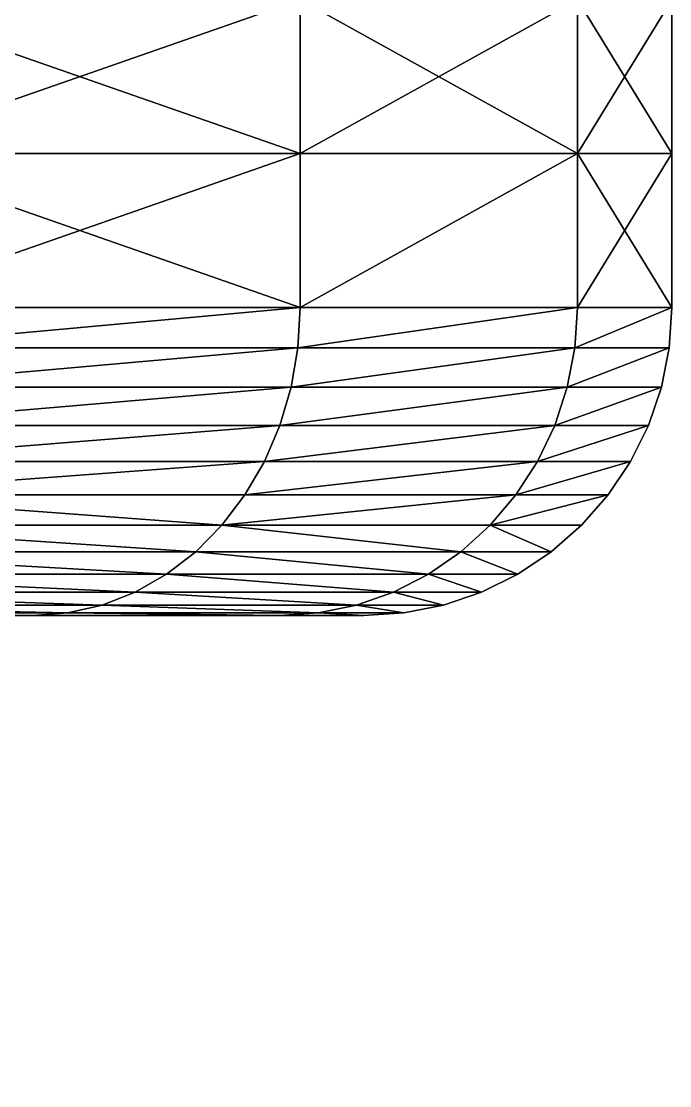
# Model space of a CAD drawing. Header units: millimetres. Extents: x 792 to 981, y 271 to 417.
# Drawn here: x 885.776 to 887.878, y 315.908 to 319.363 of the extents above; entities that cross this region are included whole.
import ezdxf

# ---------------------------------------------------------------- set-up
doc = ezdxf.new("R2010")
doc.units = ezdxf.units.MM

# ---------------------------------------------------------------- blocks, each defined once
blk = doc.blocks.new('Component')
mesh = blk.add_polyface()
corners = [(0, 20, 26.5), (41, 20, 6), (0, 20, 6), (41, 20, 26.5)]
mesh.append_faces([[corners[k] for k in face] for face in [(0, 1, 2), (1, 0, 3)]], dxfattribs={"vtx0": -1})
mesh = blk.add_polyface()
corners = [(41, 0, 26.5), (0, 0, 6), (41, 0, 6), (0, 0, 26.5)]
mesh.append_faces([[corners[k] for k in face] for face in [(0, 1, 2), (1, 0, 3)]], dxfattribs={"vtx0": -1})

msp = doc.modelspace()

# ---------------------------------------------------------------- linework, layer by layer
at = {"extrusion": (-3.06162e-16, -1, -1.83697e-16)}
for p, q in [((886.6799, 319.434, 52), (886.6799, 318.934, 52)), ((886.6799, 319.434, 61), (886.6799, 318.934, 61)), ((887.579, 319.434, 54.1706), (887.579, 318.934, 54.1706)), ((887.579, 319.434, 58.8294), (887.579, 318.934, 58.8294)), ((885.2496, 318.934, 62.864), (886.6799, 318.934, 61)), ((886.6799, 318.934, 52), (885.2496, 318.934, 50.136)), ((886.6799, 318.934, 61), (886.6799, 318.434, 61)), ((886.6799, 318.934, 61), (887.579, 318.934, 58.8294)), ((886.6799, 318.934, 52), (886.6799, 318.434, 52)), ((887.579, 318.934, 54.1706), (886.6799, 318.934, 52)), ((887.579, 318.934, 54.1706), (887.579, 318.434, 54.1706)), ((887.8857, 318.934, 56.5), (887.579, 318.934, 54.1706)), ((887.579, 318.934, 58.8294), (887.579, 318.434, 58.8294)), ((887.579, 318.934, 58.8294), (887.8857, 318.934, 56.5)), ((885.2496, 318.434, 50.136), (886.6799, 318.434, 52)), ((886.6799, 318.434, 61), (885.2496, 318.434, 62.864)), ((886.6725, 318.3035, 52.0043), (886.6799, 318.434, 52)), ((886.6725, 318.3035, 60.9957), (886.6799, 318.434, 61)), ((887.579, 318.434, 58.8294), (886.6799, 318.434, 61)), ((886.6799, 318.434, 52), (887.579, 318.434, 54.1706)), ((887.5707, 318.3035, 54.1728), (887.579, 318.434, 54.1706)), ((887.5707, 318.3035, 58.8272), (887.579, 318.434, 58.8294)), ((887.8857, 318.434, 56.5), (887.579, 318.434, 58.8294)), ((887.579, 318.434, 54.1706), (887.8857, 318.434, 56.5)), ((887.8771, 318.3035, 56.5), (887.8857, 318.434, 56.5)), ((885.2436, 318.3035, 50.1421), (886.6725, 318.3035, 52.0043)), ((886.6725, 318.3035, 60.9957), (885.2436, 318.3035, 62.8579)), ((886.6504, 318.1752, 52.017), (886.6725, 318.3035, 52.0043)), ((886.6504, 318.1752, 60.983), (886.6725, 318.3035, 60.9957)), ((886.6725, 318.3035, 52.0043), (887.5707, 318.3035, 54.1728)), ((887.5707, 318.3035, 58.8272), (886.6725, 318.3035, 60.9957)), ((887.5461, 318.1752, 54.1794), (887.5707, 318.3035, 54.1728)), ((887.5461, 318.1752, 58.8206), (887.5707, 318.3035, 58.8272)), ((887.5707, 318.3035, 54.1728), (887.8771, 318.3035, 56.5)), ((887.8771, 318.3035, 56.5), (887.5707, 318.3035, 58.8272)), ((887.8516, 318.1752, 56.5), (887.8771, 318.3035, 56.5)), ((885.2255, 318.1752, 50.1601), (886.6504, 318.1752, 52.017)), ((886.6504, 318.1752, 60.983), (885.2255, 318.1752, 62.8399)), ((886.614, 318.0514, 60.9619), (886.6504, 318.1752, 60.983)), ((886.614, 318.0514, 52.0381), (886.6504, 318.1752, 52.017)), ((886.6504, 318.1752, 52.017), (887.5461, 318.1752, 54.1794)), ((887.5461, 318.1752, 58.8206), (886.6504, 318.1752, 60.983)), ((887.5055, 318.0514, 58.8097), (887.5461, 318.1752, 58.8206)), ((887.5055, 318.0514, 54.1903), (887.5461, 318.1752, 54.1794)), ((887.5461, 318.1752, 54.1794), (887.8516, 318.1752, 56.5)), ((887.8516, 318.1752, 56.5), (887.5461, 318.1752, 58.8206)), ((887.8095, 318.0514, 56.5), (887.8516, 318.1752, 56.5)), ((885.1958, 318.0514, 50.1899), (886.614, 318.0514, 52.0381)), ((886.614, 318.0514, 60.9619), (885.1958, 318.0514, 62.8101)), ((886.5639, 317.934, 52.067), (886.614, 318.0514, 52.0381)), ((886.5639, 317.934, 60.933), (886.614, 318.0514, 60.9619)), ((887.5055, 318.0514, 58.8097), (886.614, 318.0514, 60.9619)), ((886.614, 318.0514, 52.0381), (887.5055, 318.0514, 54.1903)), ((887.4496, 317.934, 58.7947), (887.5055, 318.0514, 58.8097)), ((887.4496, 317.934, 54.2053), (887.5055, 318.0514, 54.1903)), ((887.8095, 318.0514, 56.5), (887.5055, 318.0514, 58.8097)), ((887.5055, 318.0514, 54.1903), (887.8095, 318.0514, 56.5)), ((887.7517, 317.934, 56.5), (887.8095, 318.0514, 56.5)), ((885.1549, 317.934, 50.2308), (886.5639, 317.934, 52.067)), ((886.5639, 317.934, 60.933), (885.1549, 317.934, 62.7692)), ((886.5009, 317.8253, 60.8967), (886.5639, 317.934, 60.933)), ((886.5009, 317.8253, 52.1033), (886.5639, 317.934, 52.067)), ((887.4496, 317.934, 58.7947), (886.5639, 317.934, 60.933)), ((886.5639, 317.934, 52.067), (887.4496, 317.934, 54.2053)), ((887.3794, 317.8253, 58.7759), (887.4496, 317.934, 58.7947)), ((887.3794, 317.8253, 54.2241), (887.4496, 317.934, 54.2053)), ((887.7517, 317.934, 56.5), (887.4496, 317.934, 58.7947)), ((887.4496, 317.934, 54.2053), (887.7517, 317.934, 56.5)), ((887.679, 317.8253, 56.5), (887.7517, 317.934, 56.5)), ((886.5009, 317.8253, 60.8967), (885.1035, 317.8253, 62.7178)), ((885.1035, 317.8253, 50.2822), (886.5009, 317.8253, 52.1033)), ((886.4262, 317.7269, 52.1464), (886.5009, 317.8253, 52.1033)), ((886.4262, 317.7269, 60.8536), (886.5009, 317.8253, 60.8967)), ((887.3794, 317.8253, 58.7759), (886.5009, 317.8253, 60.8967)), ((886.5009, 317.8253, 52.1033), (887.3794, 317.8253, 54.2241)), ((887.2961, 317.7269, 58.7536), (887.3794, 317.8253, 58.7759)), ((887.2961, 317.7269, 54.2464), (887.3794, 317.8253, 54.2241)), ((887.679, 317.8253, 56.5), (887.3794, 317.8253, 58.7759)), ((887.3794, 317.8253, 54.2241), (887.679, 317.8253, 56.5)), ((887.5928, 317.7269, 56.5), (887.679, 317.8253, 56.5)), ((886.4262, 317.7269, 60.8536), (885.0425, 317.7269, 62.6569)), ((885.0425, 317.7269, 50.3431), (886.4262, 317.7269, 52.1464)), ((886.3411, 317.6407, 52.1956), (886.4262, 317.7269, 52.1464)), ((886.3411, 317.6407, 60.8044), (886.4262, 317.7269, 60.8536)), ((887.2961, 317.7269, 58.7536), (886.4262, 317.7269, 60.8536)), ((886.4262, 317.7269, 52.1464), (887.2961, 317.7269, 54.2464)), ((887.2011, 317.6407, 54.2719), (887.2961, 317.7269, 54.2464)), ((887.2011, 317.6407, 58.7281), (887.2961, 317.7269, 58.7536)), ((887.2961, 317.7269, 54.2464), (887.5928, 317.7269, 56.5)), ((887.5928, 317.7269, 56.5), (887.2961, 317.7269, 58.7536)), ((887.4944, 317.6407, 56.5), (887.5928, 317.7269, 56.5)), ((886.3411, 317.6407, 60.8044), (884.973, 317.6407, 62.5873)), ((884.973, 317.6407, 50.4127), (886.3411, 317.6407, 52.1956)), ((886.2469, 317.568, 60.75), (886.3411, 317.6407, 60.8044)), ((886.2469, 317.568, 52.25), (886.3411, 317.6407, 52.1956)), ((886.3411, 317.6407, 52.1956), (887.2011, 317.6407, 54.2719)), ((887.2011, 317.6407, 58.7281), (886.3411, 317.6407, 60.8044)), ((887.096, 317.568, 54.3), (887.2011, 317.6407, 54.2719)), ((887.096, 317.568, 58.7), (887.2011, 317.6407, 58.7281)), ((887.2011, 317.6407, 54.2719), (887.4944, 317.6407, 56.5)), ((887.4944, 317.6407, 56.5), (887.2011, 317.6407, 58.7281)), ((887.3857, 317.568, 56.5), (887.4944, 317.6407, 56.5)), ((886.2469, 317.568, 60.75), (884.8961, 317.568, 62.5104)), ((884.8961, 317.568, 50.4896), (886.2469, 317.568, 52.25)), ((886.1453, 317.5102, 52.3087), (886.2469, 317.568, 52.25)), ((886.1453, 317.5102, 60.6913), (886.2469, 317.568, 60.75)), ((887.096, 317.568, 58.7), (886.2469, 317.568, 60.75)), ((886.2469, 317.568, 52.25), (887.096, 317.568, 54.3)), ((886.9827, 317.5102, 54.3304), (887.096, 317.568, 54.3)), ((886.9827, 317.5102, 58.6696), (887.096, 317.568, 58.7)), ((887.096, 317.568, 54.3), (887.3857, 317.568, 56.5)), ((887.3857, 317.568, 56.5), (887.096, 317.568, 58.7)), ((887.2683, 317.5102, 56.5), (887.3857, 317.568, 56.5)), ((884.8131, 317.5102, 50.5725), (886.1453, 317.5102, 52.3087)), ((886.1453, 317.5102, 60.6913), (884.8131, 317.5102, 62.4275)), ((886.038, 317.4681, 60.6294), (886.1453, 317.5102, 60.6913)), ((886.038, 317.4681, 52.3706), (886.1453, 317.5102, 52.3087)), ((886.9827, 317.5102, 58.6696), (886.1453, 317.5102, 60.6913)), ((886.1453, 317.5102, 52.3087), (886.9827, 317.5102, 54.3304)), ((886.8631, 317.4681, 58.6375), (886.9827, 317.5102, 58.6696)), ((886.8631, 317.4681, 54.3625), (886.9827, 317.5102, 54.3304)), ((886.9827, 317.5102, 54.3304), (887.2683, 317.5102, 56.5)), ((887.2683, 317.5102, 56.5), (886.9827, 317.5102, 58.6696)), ((887.1445, 317.4681, 56.5), (887.2683, 317.5102, 56.5)), ((884.7255, 317.4681, 50.6601), (886.038, 317.4681, 52.3706)), ((886.038, 317.4681, 60.6294), (884.7255, 317.4681, 62.3399)), ((885.9269, 317.4426, 52.4347), (886.038, 317.4681, 52.3706)), ((885.9269, 317.4426, 60.5653), (886.038, 317.4681, 60.6294)), ((886.8631, 317.4681, 58.6375), (886.038, 317.4681, 60.6294)), ((886.038, 317.4681, 52.3706), (886.8631, 317.4681, 54.3625)), ((886.7391, 317.4426, 58.6043), (886.8631, 317.4681, 58.6375)), ((886.7391, 317.4426, 54.3957), (886.8631, 317.4681, 54.3625)), ((887.1445, 317.4681, 56.5), (886.8631, 317.4681, 58.6375)), ((886.8631, 317.4681, 54.3625), (887.1445, 317.4681, 56.5)), ((887.0162, 317.4426, 56.5), (887.1445, 317.4681, 56.5)), ((885.8139, 317.434, 60.5), (884.5425, 317.434, 62.1569)), ((884.5425, 317.434, 50.8431), (885.8139, 317.434, 52.5)), ((884.6348, 317.4426, 50.7508), (885.9269, 317.4426, 52.4347)), ((885.9269, 317.4426, 60.5653), (884.6348, 317.4426, 62.2492)), ((885.877, 317.434, 56.5), (885.6388, 317.434, 58.3095)), ((885.6388, 317.434, 54.6905), (885.877, 317.434, 56.5)), ((885.8139, 317.434, 52.5), (885.9269, 317.4426, 52.4347)), ((885.8139, 317.434, 60.5), (885.9269, 317.4426, 60.5653)), ((886.6131, 317.434, 58.5706), (885.8139, 317.434, 60.5)), ((885.8139, 317.434, 52.5), (886.6131, 317.434, 54.4294)), ((885.9269, 317.4426, 52.4347), (886.7391, 317.4426, 54.3957)), ((886.7391, 317.4426, 58.6043), (885.9269, 317.4426, 60.5653)), ((886.6131, 317.434, 58.5706), (886.7391, 317.4426, 58.6043)), ((886.6131, 317.434, 54.4294), (886.7391, 317.4426, 54.3957)), ((886.8857, 317.434, 56.5), (886.6131, 317.434, 58.5706)), ((886.6131, 317.434, 54.4294), (886.8857, 317.434, 56.5)), ((887.0162, 317.4426, 56.5), (886.7391, 317.4426, 58.6043)), ((886.7391, 317.4426, 54.3957), (887.0162, 317.4426, 56.5)), ((886.8857, 317.434, 56.5), (887.0162, 317.4426, 56.5))]:
    msp.add_line(p, q, dxfattribs=at)

# ---------------------------------------------------------------- block references
at = {"extrusion": (0, 1, -1.83697e-16), "rotation": 180}
msp.add_blockref('Component', (-880.1732, 25, 300.634), dxfattribs=at)

# ---------------------------------------------------------------- meshes
at = {"color": 160, "true_color": 0x3232ff}
mesh = msp.add_polyface(dxfattribs=at)
corners = [(886.6799, 318.934, 61), (885.2496, 319.434, 62.864), (885.2496, 318.934, 62.864), (886.6799, 319.434, 61)]
mesh.append_faces([[corners[k] for k in face] for face in [(0, 1, 2), (1, 0, 3)]], dxfattribs={"vtx0": -1, "color": 160})
mesh = msp.add_polyface(dxfattribs=at)
corners = [(885.2496, 318.934, 50.136), (886.6799, 319.434, 52), (886.6799, 318.934, 52), (885.2496, 319.434, 50.136)]
mesh.append_faces([[corners[k] for k in face] for face in [(0, 1, 2), (1, 0, 3)]], dxfattribs={"vtx0": -1, "color": 160})
mesh = msp.add_polyface(dxfattribs=at)
corners = [(887.579, 318.934, 58.8294), (886.6799, 319.434, 61), (886.6799, 318.934, 61), (887.579, 319.434, 58.8294)]
mesh.append_faces([[corners[k] for k in face] for face in [(0, 1, 2), (1, 0, 3)]], dxfattribs={"vtx0": -1, "color": 160})
mesh = msp.add_polyface(dxfattribs=at)
corners = [(886.6799, 318.934, 52), (887.579, 319.434, 54.1706), (887.579, 318.934, 54.1706), (886.6799, 319.434, 52)]
mesh.append_faces([[corners[k] for k in face] for face in [(0, 1, 2), (1, 0, 3)]], dxfattribs={"vtx0": -1, "color": 160})
mesh = msp.add_polyface(dxfattribs=at)
corners = [(887.8857, 318.934, 56.5), (887.579, 319.434, 58.8294), (887.579, 318.934, 58.8294), (887.8857, 319.434, 56.5)]
mesh.append_faces([[corners[k] for k in face] for face in [(0, 1, 2), (1, 0, 3)]], dxfattribs={"vtx0": -1, "color": 160})
mesh = msp.add_polyface(dxfattribs=at)
corners = [(887.579, 318.934, 54.1706), (887.8857, 319.434, 56.5), (887.8857, 318.934, 56.5), (887.579, 319.434, 54.1706)]
mesh.append_faces([[corners[k] for k in face] for face in [(0, 1, 2), (1, 0, 3)]], dxfattribs={"vtx0": -1, "color": 160})
at = {"color": 9, "true_color": 0xc6c6c6}
mesh = msp.add_polyface(dxfattribs=at)
corners = [(887.579, 318.934, 58.8294), (887.579, 318.934, 54.1706), (887.8857, 318.934, 56.5), (886.6799, 318.934, 61), (886.6799, 318.934, 52), (885.2496, 318.934, 62.864), (885.2496, 318.934, 50.136), (883.3857, 318.934, 64.2942), (883.3857, 318.934, 48.7058), (883.179, 318.934, 56.5), (883.0327, 318.934, 57.6112), (881.215, 318.934, 65.1933), (882.6038, 318.934, 58.6466), (881.9215, 318.934, 59.5358), (881.0323, 318.934, 60.2181), (878.8857, 318.934, 65.5), (879.9969, 318.934, 60.647), (878.8857, 318.934, 60.7933), (876.5563, 318.934, 65.1933), (877.7745, 318.934, 60.647), (876.739, 318.934, 60.2181), (875.8498, 318.934, 59.5358), (874.3857, 318.934, 64.2942), (875.1676, 318.934, 58.6466), (874.7387, 318.934, 57.6112), (874.5924, 318.934, 56.5), (883.0327, 318.934, 55.3888), (881.215, 318.934, 47.8067), (882.6038, 318.934, 54.3534), (881.9215, 318.934, 53.4642), (881.0323, 318.934, 52.7819), (878.8857, 318.934, 47.5), (879.9969, 318.934, 52.353), (878.8857, 318.934, 52.2067), (877.7745, 318.934, 52.353), (876.5563, 318.934, 47.8067), (876.739, 318.934, 52.7819), (875.8498, 318.934, 53.4642), (874.3857, 318.934, 48.7058), (875.1676, 318.934, 54.3534), (874.7387, 318.934, 55.3888), (872.5217, 318.934, 62.864), (872.5217, 318.934, 50.136), (871.0914, 318.934, 52), (871.0914, 318.934, 61), (870.1923, 318.934, 58.8294), (870.1923, 318.934, 54.1706), (869.8857, 318.934, 56.5)]
mesh.append_faces([[corners[k] for k in face] for face in [(0, 1, 2), (46, 45, 47)]], dxfattribs={"vtx0": -1, "color": 9})
mesh.append_faces([[corners[k] for k in face] for face in [(1, 3, 4), (4, 5, 6), (6, 7, 8), (9, 7, 10), (10, 11, 12), (12, 11, 13), (13, 11, 14), (14, 15, 16), (16, 15, 17), (17, 18, 19), (19, 18, 20), (20, 18, 21), (21, 22, 23), (23, 22, 24), (24, 22, 25), (8, 26, 27), (26, 8, 9), (27, 30, 31), (31, 34, 35), (35, 37, 38), (38, 41, 42), (42, 41, 43), (43, 45, 46)]], dxfattribs={"vtx0": -1, "vtx1": -1, "color": 9})
mesh.append_faces([[corners[k] for k in face] for face in [(8, 7, 9), (38, 25, 22)]], dxfattribs={"vtx0": -1, "vtx1": -1, "vtx2": -1, "color": 9})
mesh.append_faces([[corners[k] for k in face] for face in [(1, 0, 3), (4, 3, 5), (6, 5, 7), (10, 7, 11), (14, 11, 15), (17, 15, 18), (21, 18, 22), (27, 26, 28), (27, 28, 29), (27, 29, 30), (31, 30, 32), (31, 32, 33), (31, 33, 34), (35, 34, 36), (35, 36, 37), (38, 37, 39), (38, 39, 40), (38, 40, 25), (38, 22, 41), (43, 41, 44), (43, 44, 45)]], dxfattribs={"vtx0": -1, "vtx2": -1, "color": 9})
at = {"color": 160, "true_color": 0x3232ff}
mesh = msp.add_polyface(dxfattribs=at)
corners = [(885.2496, 318.434, 50.136), (886.6799, 318.934, 52), (886.6799, 318.434, 52), (885.2496, 318.934, 50.136)]
mesh.append_faces([[corners[k] for k in face] for face in [(0, 1, 2), (1, 0, 3)]], dxfattribs={"vtx0": -1, "color": 160})
mesh = msp.add_polyface(dxfattribs=at)
corners = [(886.6799, 318.434, 61), (885.2496, 318.934, 62.864), (885.2496, 318.434, 62.864), (886.6799, 318.934, 61)]
mesh.append_faces([[corners[k] for k in face] for face in [(0, 1, 2), (1, 0, 3)]], dxfattribs={"vtx0": -1, "color": 160})
mesh = msp.add_polyface(dxfattribs=at)
corners = [(886.6799, 318.434, 61), (887.579, 318.934, 58.8294), (886.6799, 318.934, 61), (887.579, 318.434, 58.8294)]
mesh.append_faces([[corners[k] for k in face] for face in [(0, 1, 2), (1, 0, 3)]], dxfattribs={"vtx0": -1, "color": 160})
mesh = msp.add_polyface(dxfattribs=at)
corners = [(886.6799, 318.434, 52), (887.579, 318.934, 54.1706), (887.579, 318.434, 54.1706), (886.6799, 318.934, 52)]
mesh.append_faces([[corners[k] for k in face] for face in [(0, 1, 2), (1, 0, 3)]], dxfattribs={"vtx0": -1, "color": 160})
mesh = msp.add_polyface(dxfattribs=at)
corners = [(887.579, 318.434, 54.1706), (887.8857, 318.934, 56.5), (887.8857, 318.434, 56.5), (887.579, 318.934, 54.1706)]
mesh.append_faces([[corners[k] for k in face] for face in [(0, 1, 2), (1, 0, 3)]], dxfattribs={"vtx0": -1, "color": 160})
mesh = msp.add_polyface(dxfattribs=at)
corners = [(887.8857, 318.434, 56.5), (887.579, 318.934, 58.8294), (887.579, 318.434, 58.8294), (887.8857, 318.934, 56.5)]
mesh.append_faces([[corners[k] for k in face] for face in [(0, 1, 2), (1, 0, 3)]], dxfattribs={"vtx0": -1, "color": 160})
mesh = msp.add_polyface(dxfattribs=at)
corners = [(885.2436, 318.3035, 50.1421), (886.6799, 318.434, 52), (886.6725, 318.3035, 52.0043), (885.2496, 318.434, 50.136)]
mesh.append_faces([[corners[k] for k in face] for face in [(0, 1, 2), (1, 0, 3)]], dxfattribs={"vtx0": -1, "color": 160})
mesh = msp.add_polyface(dxfattribs=at)
corners = [(885.2436, 318.3035, 62.8579), (886.6799, 318.434, 61), (885.2496, 318.434, 62.864), (886.6725, 318.3035, 60.9957)]
mesh.append_faces([[corners[k] for k in face] for face in [(0, 1, 2), (1, 0, 3)]], dxfattribs={"vtx0": -1, "color": 160})
mesh = msp.add_polyface(dxfattribs=at)
corners = [(886.6725, 318.3035, 52.0043), (887.579, 318.434, 54.1706), (887.5707, 318.3035, 54.1728), (886.6799, 318.434, 52)]
mesh.append_faces([[corners[k] for k in face] for face in [(0, 1, 2), (1, 0, 3)]], dxfattribs={"vtx0": -1, "color": 160})
mesh = msp.add_polyface(dxfattribs=at)
corners = [(886.6725, 318.3035, 60.9957), (887.579, 318.434, 58.8294), (886.6799, 318.434, 61), (887.5707, 318.3035, 58.8272)]
mesh.append_faces([[corners[k] for k in face] for face in [(0, 1, 2), (1, 0, 3)]], dxfattribs={"vtx0": -1, "color": 160})
mesh = msp.add_polyface(dxfattribs=at)
corners = [(887.5707, 318.3035, 54.1728), (887.8857, 318.434, 56.5), (887.8771, 318.3035, 56.5), (887.579, 318.434, 54.1706)]
mesh.append_faces([[corners[k] for k in face] for face in [(0, 1, 2), (1, 0, 3)]], dxfattribs={"vtx0": -1, "color": 160})
mesh = msp.add_polyface(dxfattribs=at)
corners = [(887.5707, 318.3035, 58.8272), (887.8857, 318.434, 56.5), (887.579, 318.434, 58.8294), (887.8771, 318.3035, 56.5)]
mesh.append_faces([[corners[k] for k in face] for face in [(0, 1, 2), (1, 0, 3)]], dxfattribs={"vtx0": -1, "color": 160})
mesh = msp.add_polyface(dxfattribs=at)
corners = [(885.2255, 318.1752, 50.1601), (886.6725, 318.3035, 52.0043), (886.6504, 318.1752, 52.017), (885.2436, 318.3035, 50.1421)]
mesh.append_faces([[corners[k] for k in face] for face in [(0, 1, 2), (1, 0, 3)]], dxfattribs={"vtx0": -1, "color": 160})
mesh = msp.add_polyface(dxfattribs=at)
corners = [(885.2255, 318.1752, 62.8399), (886.6725, 318.3035, 60.9957), (885.2436, 318.3035, 62.8579), (886.6504, 318.1752, 60.983)]
mesh.append_faces([[corners[k] for k in face] for face in [(0, 1, 2), (1, 0, 3)]], dxfattribs={"vtx0": -1, "color": 160})
mesh = msp.add_polyface(dxfattribs=at)
corners = [(886.6504, 318.1752, 52.017), (887.5707, 318.3035, 54.1728), (887.5461, 318.1752, 54.1794), (886.6725, 318.3035, 52.0043)]
mesh.append_faces([[corners[k] for k in face] for face in [(0, 1, 2), (1, 0, 3)]], dxfattribs={"vtx0": -1, "color": 160})
mesh = msp.add_polyface(dxfattribs=at)
corners = [(886.6504, 318.1752, 60.983), (887.5707, 318.3035, 58.8272), (886.6725, 318.3035, 60.9957), (887.5461, 318.1752, 58.8206)]
mesh.append_faces([[corners[k] for k in face] for face in [(0, 1, 2), (1, 0, 3)]], dxfattribs={"vtx0": -1, "color": 160})
mesh = msp.add_polyface(dxfattribs=at)
corners = [(887.5461, 318.1752, 54.1794), (887.8771, 318.3035, 56.5), (887.8516, 318.1752, 56.5), (887.5707, 318.3035, 54.1728)]
mesh.append_faces([[corners[k] for k in face] for face in [(0, 1, 2), (1, 0, 3)]], dxfattribs={"vtx0": -1, "color": 160})
mesh = msp.add_polyface(dxfattribs=at)
corners = [(887.5461, 318.1752, 58.8206), (887.8771, 318.3035, 56.5), (887.5707, 318.3035, 58.8272), (887.8516, 318.1752, 56.5)]
mesh.append_faces([[corners[k] for k in face] for face in [(0, 1, 2), (1, 0, 3)]], dxfattribs={"vtx0": -1, "color": 160})
mesh = msp.add_polyface(dxfattribs=at)
corners = [(885.1958, 318.0514, 50.1899), (886.6504, 318.1752, 52.017), (886.614, 318.0514, 52.0381), (885.2255, 318.1752, 50.1601)]
mesh.append_faces([[corners[k] for k in face] for face in [(0, 1, 2), (1, 0, 3)]], dxfattribs={"vtx0": -1, "color": 160})
mesh = msp.add_polyface(dxfattribs=at)
corners = [(885.1958, 318.0514, 62.8101), (886.6504, 318.1752, 60.983), (885.2255, 318.1752, 62.8399), (886.614, 318.0514, 60.9619)]
mesh.append_faces([[corners[k] for k in face] for face in [(0, 1, 2), (1, 0, 3)]], dxfattribs={"vtx0": -1, "color": 160})
mesh = msp.add_polyface(dxfattribs=at)
corners = [(886.614, 318.0514, 52.0381), (887.5461, 318.1752, 54.1794), (887.5055, 318.0514, 54.1903), (886.6504, 318.1752, 52.017)]
mesh.append_faces([[corners[k] for k in face] for face in [(0, 1, 2), (1, 0, 3)]], dxfattribs={"vtx0": -1, "color": 160})
mesh = msp.add_polyface(dxfattribs=at)
corners = [(886.614, 318.0514, 60.9619), (887.5461, 318.1752, 58.8206), (886.6504, 318.1752, 60.983), (887.5055, 318.0514, 58.8097)]
mesh.append_faces([[corners[k] for k in face] for face in [(0, 1, 2), (1, 0, 3)]], dxfattribs={"vtx0": -1, "color": 160})
mesh = msp.add_polyface(dxfattribs=at)
corners = [(887.5055, 318.0514, 58.8097), (887.8516, 318.1752, 56.5), (887.5461, 318.1752, 58.8206), (887.8095, 318.0514, 56.5)]
mesh.append_faces([[corners[k] for k in face] for face in [(0, 1, 2), (1, 0, 3)]], dxfattribs={"vtx0": -1, "color": 160})
mesh = msp.add_polyface(dxfattribs=at)
corners = [(887.5055, 318.0514, 54.1903), (887.8516, 318.1752, 56.5), (887.8095, 318.0514, 56.5), (887.5461, 318.1752, 54.1794)]
mesh.append_faces([[corners[k] for k in face] for face in [(0, 1, 2), (1, 0, 3)]], dxfattribs={"vtx0": -1, "color": 160})
mesh = msp.add_polyface(dxfattribs=at)
corners = [(885.1549, 317.934, 50.2308), (886.614, 318.0514, 52.0381), (886.5639, 317.934, 52.067), (885.1958, 318.0514, 50.1899)]
mesh.append_faces([[corners[k] for k in face] for face in [(0, 1, 2), (1, 0, 3)]], dxfattribs={"vtx0": -1, "color": 160})
mesh = msp.add_polyface(dxfattribs=at)
corners = [(885.1549, 317.934, 62.7692), (886.614, 318.0514, 60.9619), (885.1958, 318.0514, 62.8101), (886.5639, 317.934, 60.933)]
mesh.append_faces([[corners[k] for k in face] for face in [(0, 1, 2), (1, 0, 3)]], dxfattribs={"vtx0": -1, "color": 160})
mesh = msp.add_polyface(dxfattribs=at)
corners = [(886.5639, 317.934, 60.933), (887.5055, 318.0514, 58.8097), (886.614, 318.0514, 60.9619), (887.4496, 317.934, 58.7947)]
mesh.append_faces([[corners[k] for k in face] for face in [(0, 1, 2), (1, 0, 3)]], dxfattribs={"vtx0": -1, "color": 160})
mesh = msp.add_polyface(dxfattribs=at)
corners = [(886.5639, 317.934, 52.067), (887.5055, 318.0514, 54.1903), (887.4496, 317.934, 54.2053), (886.614, 318.0514, 52.0381)]
mesh.append_faces([[corners[k] for k in face] for face in [(0, 1, 2), (1, 0, 3)]], dxfattribs={"vtx0": -1, "color": 160})
mesh = msp.add_polyface(dxfattribs=at)
corners = [(887.4496, 317.934, 58.7947), (887.8095, 318.0514, 56.5), (887.5055, 318.0514, 58.8097), (887.7517, 317.934, 56.5)]
mesh.append_faces([[corners[k] for k in face] for face in [(0, 1, 2), (1, 0, 3)]], dxfattribs={"vtx0": -1, "color": 160})
mesh = msp.add_polyface(dxfattribs=at)
corners = [(887.4496, 317.934, 54.2053), (887.8095, 318.0514, 56.5), (887.7517, 317.934, 56.5), (887.5055, 318.0514, 54.1903)]
mesh.append_faces([[corners[k] for k in face] for face in [(0, 1, 2), (1, 0, 3)]], dxfattribs={"vtx0": -1, "color": 160})
mesh = msp.add_polyface(dxfattribs=at)
corners = [(885.1035, 317.8253, 62.7178), (886.5639, 317.934, 60.933), (885.1549, 317.934, 62.7692), (886.5009, 317.8253, 60.8967)]
mesh.append_faces([[corners[k] for k in face] for face in [(0, 1, 2), (1, 0, 3)]], dxfattribs={"vtx0": -1, "color": 160})
mesh = msp.add_polyface(dxfattribs=at)
corners = [(885.1035, 317.8253, 50.2822), (886.5639, 317.934, 52.067), (886.5009, 317.8253, 52.1033), (885.1549, 317.934, 50.2308)]
mesh.append_faces([[corners[k] for k in face] for face in [(0, 1, 2), (1, 0, 3)]], dxfattribs={"vtx0": -1, "color": 160})
mesh = msp.add_polyface(dxfattribs=at)
corners = [(886.5009, 317.8253, 60.8967), (887.4496, 317.934, 58.7947), (886.5639, 317.934, 60.933), (887.3794, 317.8253, 58.7759)]
mesh.append_faces([[corners[k] for k in face] for face in [(0, 1, 2), (1, 0, 3)]], dxfattribs={"vtx0": -1, "color": 160})
mesh = msp.add_polyface(dxfattribs=at)
corners = [(886.5009, 317.8253, 52.1033), (887.4496, 317.934, 54.2053), (887.3794, 317.8253, 54.2241), (886.5639, 317.934, 52.067)]
mesh.append_faces([[corners[k] for k in face] for face in [(0, 1, 2), (1, 0, 3)]], dxfattribs={"vtx0": -1, "color": 160})
mesh = msp.add_polyface(dxfattribs=at)
corners = [(887.3794, 317.8253, 54.2241), (887.7517, 317.934, 56.5), (887.679, 317.8253, 56.5), (887.4496, 317.934, 54.2053)]
mesh.append_faces([[corners[k] for k in face] for face in [(0, 1, 2), (1, 0, 3)]], dxfattribs={"vtx0": -1, "color": 160})
mesh = msp.add_polyface(dxfattribs=at)
corners = [(887.3794, 317.8253, 58.7759), (887.7517, 317.934, 56.5), (887.4496, 317.934, 58.7947), (887.679, 317.8253, 56.5)]
mesh.append_faces([[corners[k] for k in face] for face in [(0, 1, 2), (1, 0, 3)]], dxfattribs={"vtx0": -1, "color": 160})
mesh = msp.add_polyface(dxfattribs=at)
corners = [(885.1035, 317.8253, 62.7178), (886.4262, 317.7269, 60.8536), (886.5009, 317.8253, 60.8967), (885.0425, 317.7269, 62.6569)]
mesh.append_faces([[corners[k] for k in face] for face in [(0, 1, 2), (1, 0, 3)]], dxfattribs={"vtx0": -1, "color": 160})
mesh = msp.add_polyface(dxfattribs=at)
corners = [(886.4262, 317.7269, 52.1464), (885.1035, 317.8253, 50.2822), (886.5009, 317.8253, 52.1033), (885.0425, 317.7269, 50.3431)]
mesh.append_faces([[corners[k] for k in face] for face in [(0, 1, 2), (1, 0, 3)]], dxfattribs={"vtx0": -1, "color": 160})
mesh = msp.add_polyface(dxfattribs=at)
corners = [(886.4262, 317.7269, 60.8536), (887.3794, 317.8253, 58.7759), (886.5009, 317.8253, 60.8967), (887.2961, 317.7269, 58.7536)]
mesh.append_faces([[corners[k] for k in face] for face in [(0, 1, 2), (1, 0, 3)]], dxfattribs={"vtx0": -1, "color": 160})
mesh = msp.add_polyface(dxfattribs=at)
corners = [(886.4262, 317.7269, 52.1464), (887.3794, 317.8253, 54.2241), (887.2961, 317.7269, 54.2464), (886.5009, 317.8253, 52.1033)]
mesh.append_faces([[corners[k] for k in face] for face in [(0, 1, 2), (1, 0, 3)]], dxfattribs={"vtx0": -1, "color": 160})
mesh = msp.add_polyface(dxfattribs=at)
corners = [(887.2961, 317.7269, 54.2464), (887.679, 317.8253, 56.5), (887.5928, 317.7269, 56.5), (887.3794, 317.8253, 54.2241)]
mesh.append_faces([[corners[k] for k in face] for face in [(0, 1, 2), (1, 0, 3)]], dxfattribs={"vtx0": -1, "color": 160})
mesh = msp.add_polyface(dxfattribs=at)
corners = [(887.2961, 317.7269, 58.7536), (887.679, 317.8253, 56.5), (887.3794, 317.8253, 58.7759), (887.5928, 317.7269, 56.5)]
mesh.append_faces([[corners[k] for k in face] for face in [(0, 1, 2), (1, 0, 3)]], dxfattribs={"vtx0": -1, "color": 160})
mesh = msp.add_polyface(dxfattribs=at)
corners = [(885.0425, 317.7269, 62.6569), (886.3411, 317.6407, 60.8044), (886.4262, 317.7269, 60.8536), (884.973, 317.6407, 62.5873)]
mesh.append_faces([[corners[k] for k in face] for face in [(0, 1, 2), (1, 0, 3)]], dxfattribs={"vtx0": -1, "color": 160})
mesh = msp.add_polyface(dxfattribs=at)
corners = [(886.3411, 317.6407, 52.1956), (885.0425, 317.7269, 50.3431), (886.4262, 317.7269, 52.1464), (884.973, 317.6407, 50.4127)]
mesh.append_faces([[corners[k] for k in face] for face in [(0, 1, 2), (1, 0, 3)]], dxfattribs={"vtx0": -1, "color": 160})
mesh = msp.add_polyface(dxfattribs=at)
corners = [(887.2011, 317.6407, 54.2719), (886.4262, 317.7269, 52.1464), (887.2961, 317.7269, 54.2464), (886.3411, 317.6407, 52.1956)]
mesh.append_faces([[corners[k] for k in face] for face in [(0, 1, 2), (1, 0, 3)]], dxfattribs={"vtx0": -1, "color": 160})
mesh = msp.add_polyface(dxfattribs=at)
corners = [(886.4262, 317.7269, 60.8536), (887.2011, 317.6407, 58.7281), (887.2961, 317.7269, 58.7536), (886.3411, 317.6407, 60.8044)]
mesh.append_faces([[corners[k] for k in face] for face in [(0, 1, 2), (1, 0, 3)]], dxfattribs={"vtx0": -1, "color": 160})
mesh = msp.add_polyface(dxfattribs=at)
corners = [(887.4944, 317.6407, 56.5), (887.2961, 317.7269, 54.2464), (887.5928, 317.7269, 56.5), (887.2011, 317.6407, 54.2719)]
mesh.append_faces([[corners[k] for k in face] for face in [(0, 1, 2), (1, 0, 3)]], dxfattribs={"vtx0": -1, "color": 160})
mesh = msp.add_polyface(dxfattribs=at)
corners = [(887.2961, 317.7269, 58.7536), (887.4944, 317.6407, 56.5), (887.5928, 317.7269, 56.5), (887.2011, 317.6407, 58.7281)]
mesh.append_faces([[corners[k] for k in face] for face in [(0, 1, 2), (1, 0, 3)]], dxfattribs={"vtx0": -1, "color": 160})
mesh = msp.add_polyface(dxfattribs=at)
corners = [(884.973, 317.6407, 62.5873), (886.2469, 317.568, 60.75), (886.3411, 317.6407, 60.8044), (884.8961, 317.568, 62.5104)]
mesh.append_faces([[corners[k] for k in face] for face in [(0, 1, 2), (1, 0, 3)]], dxfattribs={"vtx0": -1, "color": 160})
mesh = msp.add_polyface(dxfattribs=at)
corners = [(886.2469, 317.568, 52.25), (884.973, 317.6407, 50.4127), (886.3411, 317.6407, 52.1956), (884.8961, 317.568, 50.4896)]
mesh.append_faces([[corners[k] for k in face] for face in [(0, 1, 2), (1, 0, 3)]], dxfattribs={"vtx0": -1, "color": 160})
mesh = msp.add_polyface(dxfattribs=at)
corners = [(886.3411, 317.6407, 60.8044), (887.096, 317.568, 58.7), (887.2011, 317.6407, 58.7281), (886.2469, 317.568, 60.75)]
mesh.append_faces([[corners[k] for k in face] for face in [(0, 1, 2), (1, 0, 3)]], dxfattribs={"vtx0": -1, "color": 160})
mesh = msp.add_polyface(dxfattribs=at)
corners = [(887.096, 317.568, 54.3), (886.3411, 317.6407, 52.1956), (887.2011, 317.6407, 54.2719), (886.2469, 317.568, 52.25)]
mesh.append_faces([[corners[k] for k in face] for face in [(0, 1, 2), (1, 0, 3)]], dxfattribs={"vtx0": -1, "color": 160})
mesh = msp.add_polyface(dxfattribs=at)
corners = [(887.3857, 317.568, 56.5), (887.2011, 317.6407, 54.2719), (887.4944, 317.6407, 56.5), (887.096, 317.568, 54.3)]
mesh.append_faces([[corners[k] for k in face] for face in [(0, 1, 2), (1, 0, 3)]], dxfattribs={"vtx0": -1, "color": 160})
mesh = msp.add_polyface(dxfattribs=at)
corners = [(887.2011, 317.6407, 58.7281), (887.3857, 317.568, 56.5), (887.4944, 317.6407, 56.5), (887.096, 317.568, 58.7)]
mesh.append_faces([[corners[k] for k in face] for face in [(0, 1, 2), (1, 0, 3)]], dxfattribs={"vtx0": -1, "color": 160})
mesh = msp.add_polyface(dxfattribs=at)
corners = [(886.1453, 317.5102, 52.3087), (884.8961, 317.568, 50.4896), (886.2469, 317.568, 52.25), (884.8131, 317.5102, 50.5725)]
mesh.append_faces([[corners[k] for k in face] for face in [(0, 1, 2), (1, 0, 3)]], dxfattribs={"vtx0": -1, "color": 160})
mesh = msp.add_polyface(dxfattribs=at)
corners = [(884.8961, 317.568, 62.5104), (886.1453, 317.5102, 60.6913), (886.2469, 317.568, 60.75), (884.8131, 317.5102, 62.4275)]
mesh.append_faces([[corners[k] for k in face] for face in [(0, 1, 2), (1, 0, 3)]], dxfattribs={"vtx0": -1, "color": 160})
mesh = msp.add_polyface(dxfattribs=at)
corners = [(886.9827, 317.5102, 54.3304), (886.2469, 317.568, 52.25), (887.096, 317.568, 54.3), (886.1453, 317.5102, 52.3087)]
mesh.append_faces([[corners[k] for k in face] for face in [(0, 1, 2), (1, 0, 3)]], dxfattribs={"vtx0": -1, "color": 160})
mesh = msp.add_polyface(dxfattribs=at)
corners = [(886.2469, 317.568, 60.75), (886.9827, 317.5102, 58.6696), (887.096, 317.568, 58.7), (886.1453, 317.5102, 60.6913)]
mesh.append_faces([[corners[k] for k in face] for face in [(0, 1, 2), (1, 0, 3)]], dxfattribs={"vtx0": -1, "color": 160})
mesh = msp.add_polyface(dxfattribs=at)
corners = [(887.096, 317.568, 58.7), (887.2683, 317.5102, 56.5), (887.3857, 317.568, 56.5), (886.9827, 317.5102, 58.6696)]
mesh.append_faces([[corners[k] for k in face] for face in [(0, 1, 2), (1, 0, 3)]], dxfattribs={"vtx0": -1, "color": 160})
mesh = msp.add_polyface(dxfattribs=at)
corners = [(887.2683, 317.5102, 56.5), (887.096, 317.568, 54.3), (887.3857, 317.568, 56.5), (886.9827, 317.5102, 54.3304)]
mesh.append_faces([[corners[k] for k in face] for face in [(0, 1, 2), (1, 0, 3)]], dxfattribs={"vtx0": -1, "color": 160})
mesh = msp.add_polyface(dxfattribs=at)
corners = [(886.038, 317.4681, 52.3706), (884.8131, 317.5102, 50.5725), (886.1453, 317.5102, 52.3087), (884.7255, 317.4681, 50.6601)]
mesh.append_faces([[corners[k] for k in face] for face in [(0, 1, 2), (1, 0, 3)]], dxfattribs={"vtx0": -1, "color": 160})
mesh = msp.add_polyface(dxfattribs=at)
corners = [(884.8131, 317.5102, 62.4275), (886.038, 317.4681, 60.6294), (886.1453, 317.5102, 60.6913), (884.7255, 317.4681, 62.3399)]
mesh.append_faces([[corners[k] for k in face] for face in [(0, 1, 2), (1, 0, 3)]], dxfattribs={"vtx0": -1, "color": 160})
mesh = msp.add_polyface(dxfattribs=at)
corners = [(886.1453, 317.5102, 60.6913), (886.8631, 317.4681, 58.6375), (886.9827, 317.5102, 58.6696), (886.038, 317.4681, 60.6294)]
mesh.append_faces([[corners[k] for k in face] for face in [(0, 1, 2), (1, 0, 3)]], dxfattribs={"vtx0": -1, "color": 160})
mesh = msp.add_polyface(dxfattribs=at)
corners = [(886.8631, 317.4681, 54.3625), (886.1453, 317.5102, 52.3087), (886.9827, 317.5102, 54.3304), (886.038, 317.4681, 52.3706)]
mesh.append_faces([[corners[k] for k in face] for face in [(0, 1, 2), (1, 0, 3)]], dxfattribs={"vtx0": -1, "color": 160})
mesh = msp.add_polyface(dxfattribs=at)
corners = [(886.9827, 317.5102, 58.6696), (887.1445, 317.4681, 56.5), (887.2683, 317.5102, 56.5), (886.8631, 317.4681, 58.6375)]
mesh.append_faces([[corners[k] for k in face] for face in [(0, 1, 2), (1, 0, 3)]], dxfattribs={"vtx0": -1, "color": 160})
mesh = msp.add_polyface(dxfattribs=at)
corners = [(887.1445, 317.4681, 56.5), (886.9827, 317.5102, 54.3304), (887.2683, 317.5102, 56.5), (886.8631, 317.4681, 54.3625)]
mesh.append_faces([[corners[k] for k in face] for face in [(0, 1, 2), (1, 0, 3)]], dxfattribs={"vtx0": -1, "color": 160})
mesh = msp.add_polyface(dxfattribs=at)
corners = [(885.9269, 317.4426, 52.4347), (884.7255, 317.4681, 50.6601), (886.038, 317.4681, 52.3706), (884.6348, 317.4426, 50.7508)]
mesh.append_faces([[corners[k] for k in face] for face in [(0, 1, 2), (1, 0, 3)]], dxfattribs={"vtx0": -1, "color": 160})
mesh = msp.add_polyface(dxfattribs=at)
corners = [(884.7255, 317.4681, 62.3399), (885.9269, 317.4426, 60.5653), (886.038, 317.4681, 60.6294), (884.6348, 317.4426, 62.2492)]
mesh.append_faces([[corners[k] for k in face] for face in [(0, 1, 2), (1, 0, 3)]], dxfattribs={"vtx0": -1, "color": 160})
mesh = msp.add_polyface(dxfattribs=at)
corners = [(886.038, 317.4681, 60.6294), (886.7391, 317.4426, 58.6043), (886.8631, 317.4681, 58.6375), (885.9269, 317.4426, 60.5653)]
mesh.append_faces([[corners[k] for k in face] for face in [(0, 1, 2), (1, 0, 3)]], dxfattribs={"vtx0": -1, "color": 160})
mesh = msp.add_polyface(dxfattribs=at)
corners = [(886.7391, 317.4426, 54.3957), (886.038, 317.4681, 52.3706), (886.8631, 317.4681, 54.3625), (885.9269, 317.4426, 52.4347)]
mesh.append_faces([[corners[k] for k in face] for face in [(0, 1, 2), (1, 0, 3)]], dxfattribs={"vtx0": -1, "color": 160})
mesh = msp.add_polyface(dxfattribs=at)
corners = [(886.8631, 317.4681, 58.6375), (887.0162, 317.4426, 56.5), (887.1445, 317.4681, 56.5), (886.7391, 317.4426, 58.6043)]
mesh.append_faces([[corners[k] for k in face] for face in [(0, 1, 2), (1, 0, 3)]], dxfattribs={"vtx0": -1, "color": 160})
mesh = msp.add_polyface(dxfattribs=at)
corners = [(887.0162, 317.4426, 56.5), (886.8631, 317.4681, 54.3625), (887.1445, 317.4681, 56.5), (886.7391, 317.4426, 54.3957)]
mesh.append_faces([[corners[k] for k in face] for face in [(0, 1, 2), (1, 0, 3)]], dxfattribs={"vtx0": -1, "color": 160})
mesh = msp.add_polyface(dxfattribs=at)
corners = [(886.6131, 317.434, 58.5706), (886.6131, 317.434, 54.4294), (886.8857, 317.434, 56.5), (885.8139, 317.434, 60.5), (885.877, 317.434, 56.5), (885.6388, 317.434, 58.3095), (884.5425, 317.434, 62.1569), (884.9404, 317.434, 59.9957), (883.8293, 317.434, 61.4436), (882.8857, 317.434, 63.4282), (882.3814, 317.434, 62.5547), (880.9562, 317.434, 64.2274), (880.6952, 317.434, 63.2531), (878.8857, 317.434, 64.5), (878.8857, 317.434, 63.4914), (876.8151, 317.434, 64.2274), (877.0762, 317.434, 63.2531), (875.39, 317.434, 62.5547), (874.8857, 317.434, 63.4282), (873.942, 317.434, 61.4436), (873.2288, 317.434, 62.1569), (872.831, 317.434, 59.9957), (871.9575, 317.434, 60.5), (872.1325, 317.434, 58.3095), (871.8943, 317.434, 56.5), (871.1583, 317.434, 58.5706), (885.8139, 317.434, 52.5), (885.6388, 317.434, 54.6905), (884.5425, 317.434, 50.8431), (884.9404, 317.434, 53.0043), (883.8293, 317.434, 51.5564), (882.8857, 317.434, 49.5718), (882.3814, 317.434, 50.4453), (880.9562, 317.434, 48.7726), (880.6952, 317.434, 49.7469), (878.8857, 317.434, 48.5), (878.8857, 317.434, 49.5086), (877.0762, 317.434, 49.7469), (876.8151, 317.434, 48.7726), (875.39, 317.434, 50.4453), (874.8857, 317.434, 49.5718), (873.942, 317.434, 51.5564), (873.2288, 317.434, 50.8431), (872.831, 317.434, 53.0043), (871.9575, 317.434, 52.5), (872.1325, 317.434, 54.6905), (871.1583, 317.434, 54.4294), (870.8857, 317.434, 56.5)]
mesh.append_faces([[corners[k] for k in face] for face in [(0, 1, 2), (46, 25, 47)]], dxfattribs={"vtx0": -1, "color": 160})
mesh.append_faces([[corners[k] for k in face] for face in [(4, 3, 5), (5, 6, 7), (7, 6, 8), (8, 9, 10), (10, 11, 12), (12, 13, 14), (14, 15, 16), (16, 15, 17), (17, 18, 19), (19, 20, 21), (21, 22, 23), (23, 22, 24), (26, 27, 28), (28, 30, 31), (31, 32, 33), (33, 34, 35), (35, 37, 38), (38, 39, 40), (40, 41, 42), (42, 43, 44), (44, 24, 46)]], dxfattribs={"vtx0": -1, "vtx1": -1, "color": 160})
mesh.append_faces([[corners[k] for k in face] for face in [(1, 3, 4), (46, 24, 25)]], dxfattribs={"vtx0": -1, "vtx1": -1, "vtx2": -1, "color": 160})
mesh.append_faces([[corners[k] for k in face] for face in [(1, 0, 3), (5, 3, 6), (8, 6, 9), (10, 9, 11), (12, 11, 13), (14, 13, 15), (17, 15, 18), (19, 18, 20), (21, 20, 22), (24, 22, 25), (4, 26, 1), (26, 4, 27), (28, 27, 29), (28, 29, 30), (31, 30, 32), (33, 32, 34), (35, 34, 36), (35, 36, 37), (38, 37, 39), (40, 39, 41), (42, 41, 43), (44, 43, 45), (44, 45, 24)]], dxfattribs={"vtx0": -1, "vtx2": -1, "color": 160})
mesh = msp.add_polyface()
corners = [(885.6388, 317.434, 58.3095), (885.6388, 317.434, 54.6905), (885.877, 317.434, 56.5), (884.9404, 317.434, 59.9957), (884.9404, 317.434, 53.0043), (883.8293, 317.434, 61.4436), (883.8293, 317.434, 51.5564), (883.3555, 317.434, 56.5), (883.2032, 317.434, 57.6569), (882.3814, 317.434, 62.5547), (882.7566, 317.434, 58.7349), (882.0463, 317.434, 59.6606), (880.6952, 317.434, 63.2531), (881.1206, 317.434, 60.371), (880.0425, 317.434, 60.8175), (878.8857, 317.434, 63.4914), (878.8857, 317.434, 60.9698), (877.0762, 317.434, 63.2531), (877.7288, 317.434, 60.8175), (876.6508, 317.434, 60.371), (875.39, 317.434, 62.5547), (875.725, 317.434, 59.6606), (875.0147, 317.434, 58.7349), (873.942, 317.434, 61.4436), (874.5682, 317.434, 57.6569), (874.4159, 317.434, 56.5), (883.2032, 317.434, 55.3431), (882.3814, 317.434, 50.4453), (882.7566, 317.434, 54.2651), (882.0463, 317.434, 53.3394), (880.6952, 317.434, 49.7469), (881.1206, 317.434, 52.629), (880.0425, 317.434, 52.1825), (878.8857, 317.434, 49.5086), (878.8857, 317.434, 52.0302), (877.7288, 317.434, 52.1825), (877.0762, 317.434, 49.7469), (876.6508, 317.434, 52.629), (875.39, 317.434, 50.4453), (875.725, 317.434, 53.3394), (875.0147, 317.434, 54.2651), (873.942, 317.434, 51.5564), (874.5682, 317.434, 55.3431), (872.831, 317.434, 59.9957), (872.831, 317.434, 53.0043), (872.1325, 317.434, 58.3095), (872.1325, 317.434, 54.6905), (871.8943, 317.434, 56.5)]
mesh.append_faces([[corners[k] for k in face] for face in [(0, 1, 2), (46, 45, 47)]], dxfattribs={"vtx0": -1})
mesh.append_faces([[corners[k] for k in face] for face in [(1, 3, 4), (4, 5, 6), (7, 5, 8), (8, 9, 10), (10, 9, 11), (11, 12, 13), (13, 12, 14), (14, 15, 16), (16, 17, 18), (18, 17, 19), (19, 20, 21), (21, 20, 22), (22, 23, 24), (24, 23, 25), (6, 26, 27), (26, 6, 7), (27, 29, 30), (30, 32, 33), (33, 35, 36), (36, 37, 38), (38, 40, 41), (41, 43, 44), (44, 45, 46)]], dxfattribs={"vtx0": -1, "vtx1": -1})
mesh.append_faces([[corners[k] for k in face] for face in [(6, 5, 7), (41, 25, 23)]], dxfattribs={"vtx0": -1, "vtx1": -1, "vtx2": -1})
mesh.append_faces([[corners[k] for k in face] for face in [(1, 0, 3), (4, 3, 5), (8, 5, 9), (11, 9, 12), (14, 12, 15), (16, 15, 17), (19, 17, 20), (22, 20, 23), (27, 26, 28), (27, 28, 29), (30, 29, 31), (30, 31, 32), (33, 32, 34), (33, 34, 35), (36, 35, 37), (38, 37, 39), (38, 39, 40), (41, 40, 42), (41, 42, 25), (41, 23, 43), (44, 43, 45)]], dxfattribs={"vtx0": -1, "vtx2": -1})
mesh = msp.add_polyface(dxfattribs=at)
corners = [(885.8139, 317.434, 52.5), (884.6348, 317.4426, 50.7508), (885.9269, 317.4426, 52.4347), (884.5425, 317.434, 50.8431)]
mesh.append_faces([[corners[k] for k in face] for face in [(0, 1, 2), (1, 0, 3)]], dxfattribs={"vtx0": -1, "color": 160})
mesh = msp.add_polyface(dxfattribs=at)
corners = [(884.6348, 317.4426, 62.2492), (885.8139, 317.434, 60.5), (885.9269, 317.4426, 60.5653), (884.5425, 317.434, 62.1569)]
mesh.append_faces([[corners[k] for k in face] for face in [(0, 1, 2), (1, 0, 3)]], dxfattribs={"vtx0": -1, "color": 160})
mesh = msp.add_polyface(dxfattribs=at)
corners = [(885.9269, 317.4426, 60.5653), (886.6131, 317.434, 58.5706), (886.7391, 317.4426, 58.6043), (885.8139, 317.434, 60.5)]
mesh.append_faces([[corners[k] for k in face] for face in [(0, 1, 2), (1, 0, 3)]], dxfattribs={"vtx0": -1, "color": 160})
mesh = msp.add_polyface(dxfattribs=at)
corners = [(886.6131, 317.434, 54.4294), (885.9269, 317.4426, 52.4347), (886.7391, 317.4426, 54.3957), (885.8139, 317.434, 52.5)]
mesh.append_faces([[corners[k] for k in face] for face in [(0, 1, 2), (1, 0, 3)]], dxfattribs={"vtx0": -1, "color": 160})
mesh = msp.add_polyface(dxfattribs=at)
corners = [(886.7391, 317.4426, 58.6043), (886.8857, 317.434, 56.5), (887.0162, 317.4426, 56.5), (886.6131, 317.434, 58.5706)]
mesh.append_faces([[corners[k] for k in face] for face in [(0, 1, 2), (1, 0, 3)]], dxfattribs={"vtx0": -1, "color": 160})
mesh = msp.add_polyface(dxfattribs=at)
corners = [(886.8857, 317.434, 56.5), (886.7391, 317.4426, 54.3957), (887.0162, 317.4426, 56.5), (886.6131, 317.434, 54.4294)]
mesh.append_faces([[corners[k] for k in face] for face in [(0, 1, 2), (1, 0, 3)]], dxfattribs={"vtx0": -1, "color": 160})

doc.saveas('drawing.dxf')
